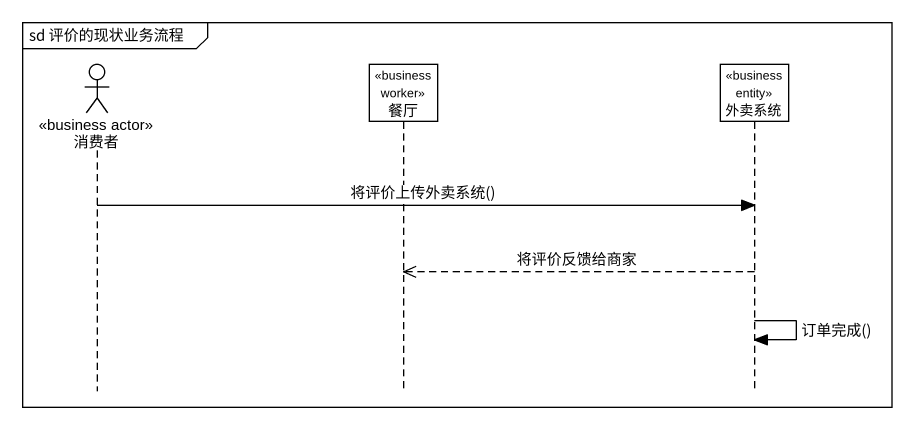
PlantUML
@startuml
mainframe sd 评价的现状业务流程
hide footbox
actor 消费者 <<business actor>>
participant 餐厅 <<business worker>>
participant 外卖系统 <<business entity>>

消费者 -> 外卖系统 : 将评价上传外卖系统()
外卖系统 -->> 餐厅 : 将评价反馈给商家
外卖系统 -> 外卖系统 : 订单完成()
@enduml
